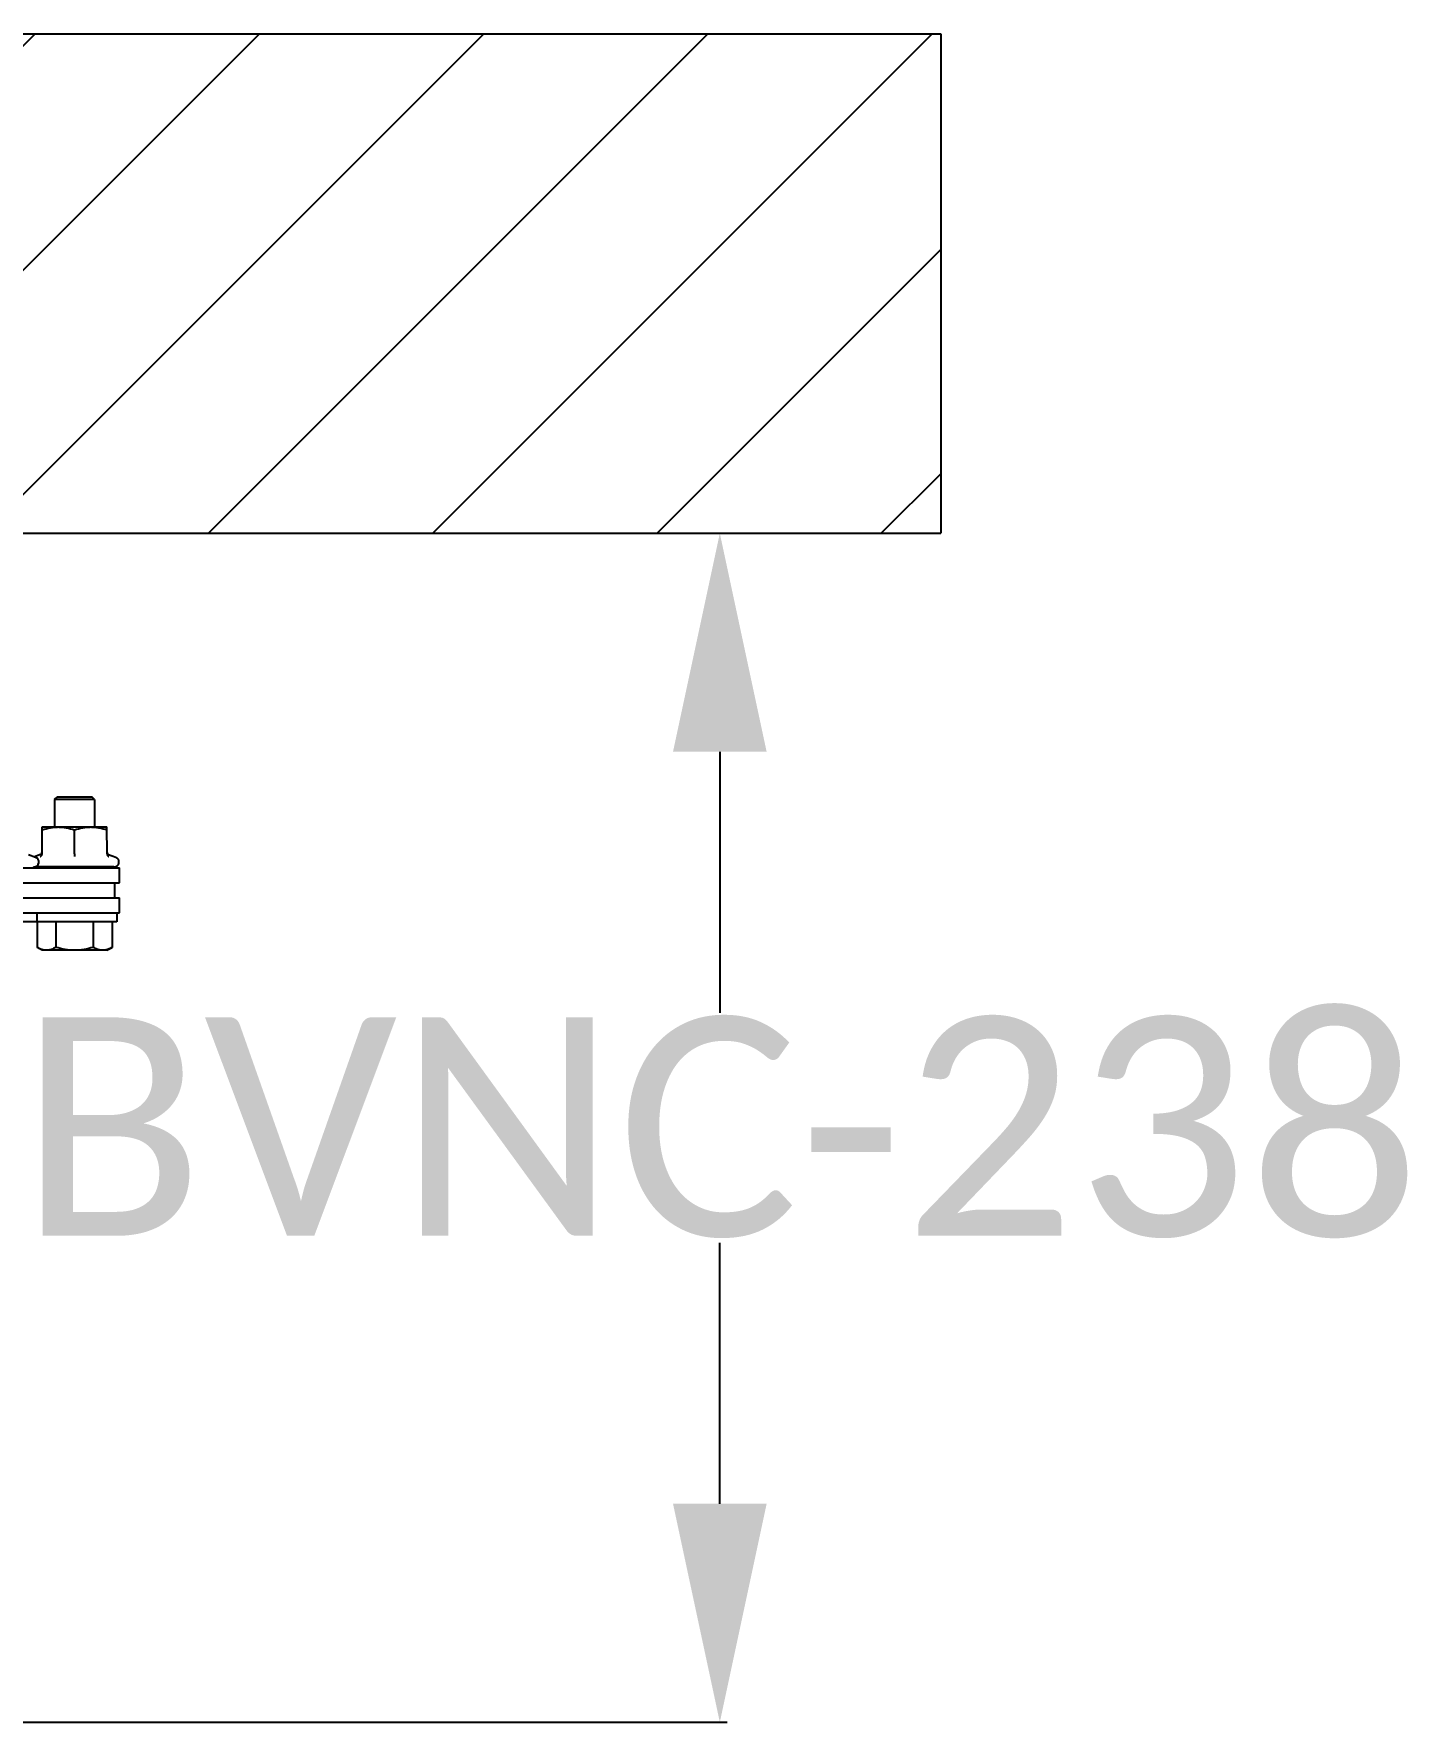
# Model space of a CAD drawing. Header units: millimetres. Extents: x 14017 to 18361, y 6223 to 10695.
# Drawn here: x 16920.5 to 17195.5, y 7243.3 to 7581.3 of the extents above; entities that cross this region are included whole.
import ezdxf

# ---------------------------------------------------------------- set-up
doc = ezdxf.new("R2010")
doc.units = ezdxf.units.MM
doc.header["$LTSCALE"] = 384.175
doc.header["$PDMODE"] = 3
doc.header["$PDSIZE"] = 8
doc.layers.get('0').update_dxf_attribs({"linetype": 'CONTINUOUS'})
doc.layers.get('Defpoints').update_dxf_attribs({"linetype": 'CONTINUOUS'})
doc.layers.add('02___PRT_ALL_AXES', color=7, linetype='CONTINUOUS')
doc.styles.get("Standard").update_dxf_attribs({"font": 'calibri.ttf'})
doc.dimstyles.get("Standard").update_dxf_attribs({"dimtxt": 43.75, "dimasz": 43.75, "dimexe": 1.5, "dimexo": 1, "dimtad": 1, "dimdsep": 46, "dimtxsty": 'Standard', "dimblk": '_FILLED', "dimblk1": '_FILLED', "dimblk2": '_FILLED', "dimcen": 0.09, "dimazin": 2, "dimtol": 1, "dimtp": 0.01, "dimtm": 0.01, "dimtfac": 1, "dimtofl": 0, "dimtmove": 0, "dimatfit": 3, "dimldrblk": '_FILLED', "dimfxl": 1, "dimtolj": 1, "dimarcsym": 0})

# ---------------------------------------------------------------- blocks, each defined once
blk = doc.blocks.new('_FILLED')
at = {"color": 0, "linetype": 'ByBlock'}
blk.add_solid([(0, 0), (-1, 0.2143), (-1, -0.2143)], dxfattribs=at)
blk = doc.blocks.new('*D555')
at = {"color": 0, "lineweight": -2}
for p, q in [((16718.67, 7481.32), (17059.36, 7481.32)), ((17057.86, 7437.57), (17057.86, 7385.34)), ((17057.86, 7287.04), (17057.86, 7339.27)), ((16718.67, 7243.29), (17059.36, 7243.29))]:
    blk.add_line(p, q, dxfattribs=at)
at = {"layer": 'Defpoints', "color": 0}
for p in [(16717.67, 7481.32), (17057.86, 7481.32), (16717.67, 7243.29)]:
    blk.add_point(p, dxfattribs=at)
at = {"color": 0, "linetype": 'ByBlock', "lineweight": -2, "xscale": 43.75, "yscale": 43.75, "zscale": 43.75}
for p, rotation in [((17057.86, 7481.32), 90), ((17057.86, 7243.29), 270)]:
    blk.add_blockref('_FILLED', p, dxfattribs=dict(at, rotation=rotation))
at = {"color": 0, "insert": (17057.86, 7362.3), "char_height": 43.75, "attachment_point": 5}
blk.add_mtext('\\A1;\\A1;BVNC-238', dxfattribs=at)

msp = doc.modelspace()

# ---------------------------------------------------------------- hatches: boundary and pattern name
h = msp.add_hatch()
h.set_pattern_fill('ANSI31', color=256, scale=10)
h.paths.add_polyline_path([(16827.66913, 7481.31601), (17102.08056, 7481.31601), (17102.08056, 7581.31601), (16827.66913, 7581.31601)])

# ---------------------------------------------------------------- linework, layer by layer
for p, q in [((16827.66913, 7581.31601), (17102.08056, 7581.31601)), ((17102.08056, 7581.31601), (17102.08056, 7481.31601)), ((16827.66913, 7481.31601), (17102.08056, 7481.31601))]:
    msp.add_line(p, q)
at = {"linetype": 'Continuous'}
for p, q in [((16924.66887, 7428.01601), (16925.16887, 7428.51601)), ((16924.66887, 7428.01601), (16924.66887, 7422.51601)), ((16932.66887, 7428.01601), (16924.66887, 7428.01601)), ((16932.16887, 7428.51601), (16925.16887, 7428.51601)), ((16932.66887, 7428.01601), (16932.16887, 7428.51601)), ((16932.66887, 7428.01601), (16932.66887, 7422.51601)), ((16922.169, 7417.12307), (16922.16887, 7422.51601)), ((16922.16887, 7422.51601), (16935.16887, 7422.51601)), ((16928.66913, 7417.12307), (16928.66913, 7421.93546)), ((16935.169, 7417.12307), (16935.16887, 7422.51601)), ((16919.43659, 7416.99622), (16920.85382, 7416.48039)), ((16921.83973, 7416.99622), (16920.63816, 7416.55888)), ((16935.49801, 7416.99622), (16936.91524, 7416.48039)), ((16920.50745, 7414.34438), (16920.50745, 7414.51601)), ((16920.76887, 7414.34438), (16920.76887, 7414.51601)), ((16936.56887, 7414.51601), (16920.76887, 7414.51601)), ((16920.78554, 7414.51601), (16920.78527, 7414.51375)), ((16920.91661, 7414.51601), (16920.91661, 7414.31601)), ((16921.76594, 7414.51601), (16921.76594, 7414.31601)), ((16923.29098, 7414.51601), (16923.29098, 7414.31601)), ((16925.34245, 7414.51601), (16925.34245, 7414.31601)), ((16927.71953, 7414.51601), (16927.71953, 7414.31601)), ((16930.18954, 7414.51601), (16930.18954, 7414.31601)), ((16932.51069, 7414.51601), (16932.51069, 7414.31601)), ((16934.45578, 7414.51601), (16934.45578, 7414.31601)), ((16935.83441, 7414.51601), (16935.83441, 7414.31601)), ((16936.51162, 7414.51601), (16936.51162, 7414.31601)), ((16936.56887, 7414.34438), (16936.56887, 7414.51601)), ((16921.16331, 7403.51601), (16921.16331, 7398.41657)), ((16924.91601, 7403.51601), (16924.91601, 7398.41657)), ((16932.42156, 7403.51601), (16932.42156, 7398.41657)), ((16936.17442, 7403.51601), (16936.17442, 7398.41657)), ((16922.16887, 7397.83601), (16921.16337, 7398.41654)), ((16935.16887, 7397.83601), (16922.16887, 7397.83601)), ((16935.16887, 7397.83601), (16936.17436, 7398.41654))]:
    msp.add_line(p, q, dxfattribs=at)
for points in [[(16921.8399, 7416.99627), (16921.92483, 7417.03659), (16922.0261, 7417.11627), (16922.10361, 7417.21913), (16922.15227, 7417.33834), (16922.16887, 7417.46611)], [(16935.16887, 7417.46611), (16935.18547, 7417.33834), (16935.23412, 7417.21913), (16935.31163, 7417.11627), (16935.4129, 7417.03659), (16935.49784, 7416.99627)]]:
    msp.add_lwpolyline(points, dxfattribs=at)
for centre, radius, start, end in [((16920.50745, 7415.52874), 1.01272, 270, 70), ((16936.56887, 7415.52874), 1.01272, 270, 70), ((16920.76887, 7415.52874), 1.01272, 262.5378299, 270), ((16929.56151, 7415.31601), 1, 270, 306.8698976), ((16930.84342, 7415.88677), 1.56505, 285.1285844, 286.427399), ((16931.30344, 7415.31601), 1, 270, 306.8698976), ((16933.03044, 7415.80402), 1.488, 269.9962147, 271.670534), ((16933.03187, 7415.75746), 1.44142, 271.6677458, 273.9115257), ((16933.12993, 7415.31601), 1, 270, 306.8698976)]:
    msp.add_arc(centre, radius, start, end, dxfattribs=at)
for points, knots in [([(16922.169, 7421.93546), (16922.6947, 7422.11069), (16923.49851, 7422.33047), (16924.59309, 7422.48853), (16925.14407, 7422.51601), (16925.41907, 7422.51601)], [0, 0, 0, 0, 0.501596867, 0.751073435, 1, 1, 1, 1]), ([(16925.41907, 7422.51601), (16925.69407, 7422.51601), (16926.24505, 7422.48861), (16927.33964, 7422.3306), (16928.14343, 7422.11069), (16928.66913, 7421.93546)], [0, 0, 0, 0, 0.248926179, 0.49840194, 1, 1, 1, 1]), ([(16928.66913, 7421.93546), (16929.19481, 7422.11069), (16929.99859, 7422.33047), (16931.09312, 7422.48853), (16931.64408, 7422.51601), (16931.91907, 7422.51601)], [0, 0, 0, 0, 0.501597416, 0.751073799, 1, 1, 1, 1]), ([(16931.91907, 7422.51601), (16932.19406, 7422.51601), (16932.74502, 7422.48861), (16933.83957, 7422.3306), (16934.64332, 7422.11069), (16935.169, 7421.93546)], [0, 0, 0, 0, 0.248925815, 0.49840139, 1, 1, 1, 1]), ([(16921.81713, 7416.60213), (16921.86536, 7416.6224), (16921.95818, 7416.678), (16922.07137, 7416.79802), (16922.14946, 7416.95004), (16922.16901, 7417.06511), (16922.169, 7417.12307)], [0, 0, 0, 0, 0.236814898, 0.482481017, 0.737629114, 1, 1, 1, 1]), ([(16928.66915, 7417.1233), (16928.66915, 7417.01585), (16928.66825, 7416.84213), (16928.66914, 7416.6684), (16928.66915, 7416.60213)], [0, 0, 0, 0, 0.618489697, 1, 1, 1, 1]), ([(16935.169, 7417.12307), (16935.16899, 7417.06511), (16935.18856, 7416.95004), (16935.26665, 7416.79803), (16935.37983, 7416.678), (16935.47265, 7416.62241), (16935.52089, 7416.60213)], [0, 0, 0, 0, 0.262370076, 0.517510589, 0.76317528, 1, 1, 1, 1]), ([(16920.78527, 7414.51375), (16920.78104, 7414.47871), (16920.77436, 7414.42241), (16920.76887, 7414.36578), (16920.76887, 7414.34433)], [0, 0, 0, 0, 0.621958647, 1, 1, 1, 1]), ([(16921.32989, 7414.51601), (16921.30798, 7414.48417), (16921.26418, 7414.42868), (16921.17862, 7414.35094), (16921.10259, 7414.31601), (16921.05656, 7414.31601)], [0, 0, 0, 0, 0.33281063, 0.603700742, 1, 1, 1, 1]), ([(16922.59263, 7414.51601), (16922.51638, 7414.45183), (16922.35453, 7414.35291), (16922.16791, 7414.31601), (16922.08195, 7414.31601)], [0, 0, 0, 0, 0.536927915, 1, 1, 1, 1]), ([(16924.45016, 7414.51601), (16924.34393, 7414.44843), (16924.11614, 7414.3487), (16923.87066, 7414.31601), (16923.7521, 7414.31601)], [0, 0, 0, 0, 0.515026758, 1, 1, 1, 1]), ([(16926.72064, 7414.51601), (16926.59585, 7414.44675), (16926.32698, 7414.34689), (16926.04345, 7414.31601), (16925.90355, 7414.31601)], [0, 0, 0, 0, 0.50499978, 1, 1, 1, 1]), ([(16929.18183, 7414.51601), (16929.11678, 7414.48095), (16928.84644, 7414.36114), (16928.54664, 7414.31601), (16928.32568, 7414.31601)], [0, 0, 0, 0, 0.250617832, 1, 1, 1, 1]), ([(16931.25187, 7414.37596), (16931.21384, 7414.36567), (16931.05945, 7414.33006), (16930.90037, 7414.31601), (16930.78141, 7414.31601)], [0, 0, 0, 0, 0.248784805, 1, 1, 1, 1]), ([(16933.71757, 7414.51601), (16933.63229, 7414.45637), (16933.44164, 7414.36367), (16933.23428, 7414.32652), (16933.1302, 7414.31939)], [0, 0, 0, 0, 0.499372913, 1, 1, 1, 1]), ([(16935.34813, 7414.51601), (16935.28308, 7414.45049), (16935.12645, 7414.34572), (16934.94195, 7414.31601), (16934.85235, 7414.31601)], [0, 0, 0, 0, 0.507493356, 1, 1, 1, 1]), ([(16936.32487, 7414.51601), (16936.31035, 7414.48433), (16936.27916, 7414.42812), (16936.21719, 7414.36197), (16936.14559, 7414.3235), (16936.09426, 7414.31601), (16936.06907, 7414.31601)], [0, 0, 0, 0, 0.304126906, 0.556517708, 0.780208765, 1, 1, 1, 1]), ([(16923.03966, 7397.83601), (16922.88052, 7397.83601), (16922.55853, 7397.86401), (16921.91513, 7398.02624), (16921.45787, 7398.24651), (16921.16337, 7398.41654)], [0, 0, 0, 0, 0.240594631, 0.485881976, 1, 1, 1, 1]), ([(16924.91601, 7398.41657), (16924.62151, 7398.24654), (16924.16419, 7398.02637), (16923.52081, 7397.86409), (16923.19881, 7397.83601), (16923.03966, 7397.83601)], [0, 0, 0, 0, 0.514108398, 0.759401562, 1, 1, 1, 1]), ([(16928.66878, 7397.83601), (16928.0344, 7397.83601), (16926.76375, 7397.94789), (16925.52572, 7398.24056), (16924.91601, 7398.41657)], [0, 0, 0, 0, 0.499908745, 1, 1, 1, 1]), ([(16932.42156, 7398.41657), (16931.81184, 7398.24056), (16930.57384, 7397.94776), (16929.30316, 7397.83601), (16928.66878, 7397.83601)], [0, 0, 0, 0, 0.500091423, 1, 1, 1, 1]), ([(16934.29799, 7397.83601), (16934.13884, 7397.83601), (16933.81682, 7397.86402), (16933.17338, 7398.02625), (16932.71608, 7398.24653), (16932.42156, 7398.41657)], [0, 0, 0, 0, 0.240595263, 0.485882957, 1, 1, 1, 1]), ([(16936.17442, 7398.41657), (16935.87991, 7398.24654), (16935.42257, 7398.02637), (16934.77916, 7397.86409), (16934.45714, 7397.83601), (16934.29799, 7397.83601)], [0, 0, 0, 0, 0.51410682, 0.759400505, 1, 1, 1, 1])]:
    msp.add_open_spline(points, degree=3, knots=knots, dxfattribs=at)
msp.add_open_spline([(16931.59281, 7414.51601), (16931.49664, 7414.46033), (16931.3926, 7414.41703), (16931.28601, 7414.3856)], degree=3, dxfattribs=at)
at = {"layer": '02___PRT_ALL_AXES', "linetype": 'Continuous'}
for p, q in [((16497.66887, 7414.31601), (16937.66887, 7414.31601)), ((16937.66887, 7411.31601), (16937.66887, 7414.31601)), ((16497.66887, 7411.31601), (16937.66887, 7411.31601)), ((16936.66887, 7411.31601), (16936.66887, 7408.31601)), ((16497.66427, 7408.31601), (16937.67347, 7408.31601)), ((16937.67347, 7405.31601), (16937.67347, 7408.31601)), ((16497.66427, 7405.31601), (16937.67347, 7405.31601)), ((16937.16887, 7403.51601), (16904.10745, 7403.51601)), ((16921.10745, 7405.31601), (16921.10745, 7403.51601)), ((16937.16887, 7405.31601), (16937.16887, 7403.51601))]:
    msp.add_line(p, q, dxfattribs=at)

# ---------------------------------------------------------------- dimensions: what is measured, and where the dimension line sits
dim = msp.add_linear_dim(base=(17057.85582, 7481.31601), p1=(16717.6689, 7243.29209), p2=(16717.66882, 7481.31601), angle=90, text='\\A1;BVNC-238', dimstyle='Standard', override={"dimtad": 0, "dimtih": 1, "dimtoh": 1, "dimdec": 4, "dimzin": 0, "dimtxsty": 'Standard', "dimcen": 62.865, "dimadec": 0, "dimazin": 0, "dimtdec": 4, "dimtzin": 0})
dim.commit()
dim.dimension.update_dxf_attribs({"geometry": '*D555', "text_midpoint": (17057.85582, 7362.30405), "dimtype": 160})

doc.saveas('drawing.dxf')
